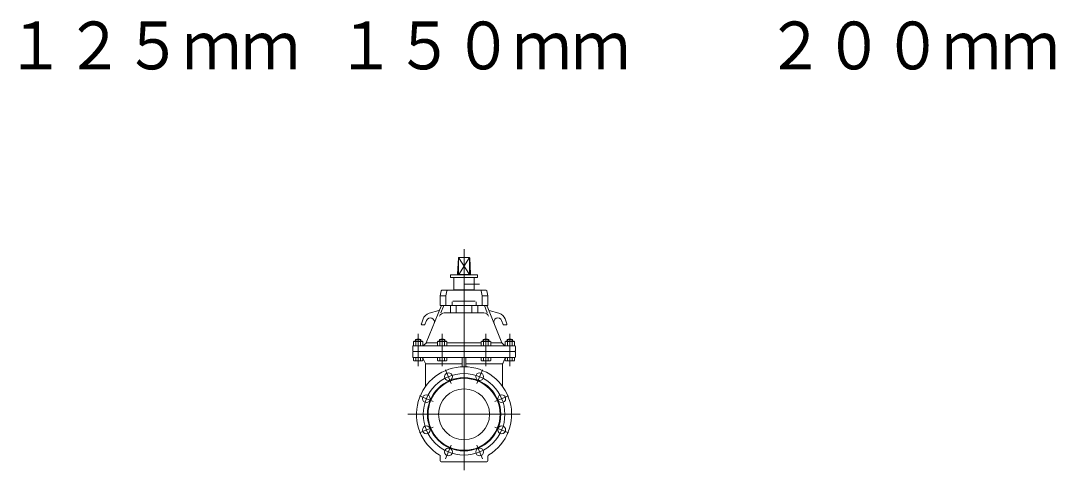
# Model space of a CAD drawing. Units: millimetres, scale not verified. Extents: x -6861 to 6861, y -5221 to 5221.
# Drawn here: x -3343 to -299, y -5221 to -3896 of the extents above; entities that cross this region are included whole.
import ezdxf
from ezdxf.enums import TextEntityAlignment as Align

# ---------------------------------------------------------------- set-up
doc = ezdxf.new("R2010")
doc.units = ezdxf.units.MM
doc.header["$LTSCALE"] = 20
doc.layers.add('0-4_TEMP', color=3, linetype='Continuous', lineweight=18)
doc.layers.add('0-6_仕切弁', color=7, linetype='Continuous', lineweight=18)
doc.styles.add('ＭＳ ゴシック', font='')
doc.styles.get('ＭＳ ゴシック').set_extended_font_data('MS Gothic')

msp = doc.modelspace()

# ---------------------------------------------------------------- linework, layer by layer
at = {"layer": '0-4_TEMP'}
for p, q in [((-2038.61, -4569.18), (-2038.61, -5220.68)), ((-2173.61, -4913.68), (-2173.61, -4818.68)), ((-2103.11, -4913.68), (-2103.11, -4818.68)), ((-1974.11, -4913.68), (-1974.11, -4818.68)), ((-1903.61, -4913.68), (-1903.61, -4818.68)), ((-2092.76, -4924.95), (-2076.3, -4964.68)), ((-1984.46, -4924.95), (-2000.91, -4964.68)), ((-2169.33, -5001.53), (-2129.61, -5017.99)), ((-1907.88, -5001.53), (-1947.6, -5017.99)), ((-1873.61, -5055.68), (-2203.61, -5055.68)), ((-2169.33, -5109.83), (-2129.61, -5093.38)), ((-1907.88, -5109.83), (-1947.6, -5093.38)), ((-2092.76, -5186.41), (-2076.3, -5146.68)), ((-1984.46, -5186.41), (-2000.91, -5146.68))]:
    msp.add_line(p, q, dxfattribs=at)
msp.add_circle((-2038.61, -5055.68), 120, dxfattribs=at)
at = {"layer": '0-6_仕切弁'}
for p, q in [((-2057.56, -4643.27), (-2055.4, -4595.14)), ((-2054.61, -4594.2), (-2022.84, -4643.82)), ((-2054.61, -4643.18), (-2054.61, -4594.2)), ((-2054.4, -4594.18), (-2022.81, -4594.18)), ((-2022.61, -4594.2), (-2054.37, -4643.82)), ((-2022.61, -4643.18), (-2022.61, -4594.2)), ((-2021.81, -4595.14), (-2019.65, -4643.27)), ((-2078.61, -4652.18), (-2078.61, -4646.18)), ((-2058.51, -4644.23), (-2077.66, -4645.18)), ((-2077.61, -4645.18), (-1999.61, -4645.18)), ((-2077.61, -4653.18), (-1999.61, -4653.18)), ((-2068.61, -4654.18), (-2068.61, -4688.18)), ((-2053.61, -4644.18), (-2023.61, -4644.18)), ((-2018.7, -4644.23), (-1999.56, -4645.18)), ((-2008.61, -4654.18), (-2008.61, -4688.18)), ((-1998.61, -4646.18), (-1998.61, -4652.18)), ((-2038.61, -4672.18), (-1993.61, -4672.18)), ((-2108.61, -4735.68), (-2108.61, -4707.18)), ((-2108.6, -4707.02), (-2091.8, -4707.02)), ((-2106.08, -4691.85), (-2108.58, -4706.85)), ((-1973.11, -4690.18), (-2104.11, -4690.18)), ((-2091.8, -4735.68), (-2091.8, -4707.18)), ((-2089.27, -4691.85), (-2091.77, -4706.85)), ((-2067.61, -4689.18), (-2009.61, -4689.18)), ((-2055.93, -4690.18), (-2055.36, -4689.18)), ((-2021.86, -4689.18), (-2021.28, -4690.18)), ((-1987.94, -4691.85), (-1985.44, -4706.85)), ((-1968.61, -4707.02), (-1985.41, -4707.02)), ((-1985.41, -4735.68), (-1985.41, -4707.18)), ((-1971.13, -4691.85), (-1968.63, -4706.85)), ((-1968.61, -4735.68), (-1968.61, -4707.18)), ((-2106.25, -4737.04), (-2149.95, -4845.3)), ((-1968.61, -4735.68), (-2108.61, -4735.68)), ((-2098.39, -4735.68), (-2107.07, -4757.18)), ((-2106.11, -4735.68), (-2106.11, -4736.29)), ((-2078.71, -4735.68), (-2078.71, -4755.18)), ((-2073.76, -4724.68), (-2073.76, -4735.68)), ((-2071.76, -4722.68), (-2005.45, -4722.68)), ((-2061.52, -4735.68), (-2061.52, -4755.18)), ((-2015.69, -4735.68), (-2015.69, -4755.18)), ((-2003.45, -4724.68), (-2003.45, -4735.68)), ((-1998.51, -4735.68), (-1998.51, -4755.18)), ((-1978.82, -4735.68), (-1970.14, -4757.18)), ((-1971.11, -4735.68), (-1971.11, -4736.29)), ((-1970.96, -4737.04), (-1927.26, -4845.3)), ((-2164.27, -4789.54), (-2159.3, -4774.92)), ((-2153.89, -4790.93), (-2149.16, -4779.23)), ((-2112.52, -4750.44), (-2141.41, -4758.18)), ((-1980.26, -4757.18), (-2096.95, -4757.18)), ((-1964.69, -4750.44), (-1935.8, -4758.18)), ((-1923.33, -4790.93), (-1928.05, -4779.23)), ((-1912.94, -4789.54), (-1917.91, -4774.92)), ((-2155.74, -4792.18), (-2162.38, -4792.18)), ((-1921.47, -4792.18), (-1914.83, -4792.18)), ((-2185.11, -4840.68), (-2187.46, -4842.04)), ((-2185.11, -4840.68), (-2162.11, -4840.68)), ((-2181.61, -4835.68), (-2165.61, -4835.68)), ((-2181.61, -4835.68), (-2181.61, -4840.68)), ((-2180.53, -4835.15), (-2180.53, -4840.68)), ((-2166.69, -4835.15), (-2166.69, -4840.68)), ((-2165.61, -4835.68), (-2165.61, -4840.68)), ((-2162.11, -4840.68), (-2159.75, -4842.04)), ((-2114.61, -4840.68), (-2116.96, -4842.04)), ((-2114.61, -4840.68), (-2091.61, -4840.68)), ((-2111.11, -4835.68), (-2095.11, -4835.68)), ((-2111.11, -4835.68), (-2111.11, -4840.68)), ((-2110.03, -4835.15), (-2110.03, -4840.68)), ((-2096.19, -4835.15), (-2096.19, -4840.68)), ((-2095.11, -4835.68), (-2095.11, -4840.68)), ((-2091.61, -4840.68), (-2089.25, -4842.04)), ((-1985.61, -4840.68), (-1987.96, -4842.04)), ((-1985.61, -4840.68), (-1962.61, -4840.68)), ((-1982.11, -4835.68), (-1966.11, -4835.68)), ((-1982.11, -4835.68), (-1982.11, -4840.68)), ((-1981.03, -4835.15), (-1981.03, -4840.68)), ((-1967.19, -4835.15), (-1967.19, -4840.68)), ((-1966.11, -4835.68), (-1966.11, -4840.68)), ((-1962.61, -4840.68), (-1960.25, -4842.04)), ((-1915.11, -4840.68), (-1892.11, -4840.68)), ((-1911.61, -4835.68), (-1895.61, -4835.68)), ((-1911.61, -4835.68), (-1911.61, -4840.68)), ((-1910.53, -4835.15), (-1910.53, -4840.68)), ((-1896.69, -4835.15), (-1896.69, -4840.68)), ((-1895.61, -4835.68), (-1895.61, -4840.68)), ((-1892.11, -4840.68), (-1889.75, -4842.04)), ((-2189.61, -4868.68), (-2189.61, -4855.68)), ((-2187.61, -4853.68), (-1889.61, -4853.68)), ((-2187.61, -4870.68), (-1889.61, -4870.68)), ((-2187.46, -4842.04), (-2187.46, -4853.68)), ((-2180.53, -4842.04), (-2180.53, -4853.68)), ((-2166.68, -4842.04), (-2166.68, -4853.68)), ((-2160.77, -4853.65), (-2160.77, -4853.68)), ((-2159.75, -4842.04), (-2159.75, -4853.51)), ((-2155.76, -4851.34), (-2150.39, -4845.97)), ((-2116.96, -4845.68), (-2150.11, -4845.68)), ((-2116.96, -4842.04), (-2116.96, -4853.68)), ((-2110.03, -4842.04), (-2110.03, -4853.68)), ((-2096.18, -4842.04), (-2096.18, -4853.68)), ((-2089.25, -4842.04), (-2089.25, -4853.68)), ((-1987.96, -4845.68), (-2089.25, -4845.68)), ((-1987.96, -4842.04), (-1987.96, -4853.68)), ((-1981.03, -4842.04), (-1981.03, -4853.68)), ((-1967.18, -4842.04), (-1967.18, -4853.68)), ((-1960.25, -4842.04), (-1960.25, -4853.68)), ((-1960.25, -4845.68), (-1927.11, -4845.68)), ((-1921.45, -4851.34), (-1926.82, -4845.97)), ((-1916.44, -4853.65), (-1916.44, -4853.68)), ((-1910.53, -4842.04), (-1910.53, -4853.68)), ((-1896.68, -4842.04), (-1896.68, -4853.68)), ((-1889.75, -4842.04), (-1889.75, -4853.68)), ((-1887.61, -4855.68), (-1887.61, -4868.68)), ((-2189.61, -4886.68), (-2189.61, -4872.68)), ((-2187.61, -4888.68), (-1889.61, -4888.68)), ((-2187.46, -4897.32), (-2187.46, -4888.68)), ((-2185.11, -4898.68), (-2187.46, -4897.32)), ((-2185.11, -4898.68), (-2162.11, -4898.68)), ((-2180.53, -4897.32), (-2180.53, -4888.68)), ((-2166.68, -4897.32), (-2166.68, -4888.68)), ((-2162.11, -4898.68), (-2159.75, -4897.32)), ((-2159.75, -4897.32), (-2159.75, -4890.9)), ((-2158.98, -4892.12), (-2152.3, -4906.28)), ((-2116.96, -4897.32), (-2116.96, -4888.68)), ((-2114.61, -4898.68), (-2116.96, -4897.32)), ((-2114.61, -4898.68), (-2091.61, -4898.68)), ((-2110.03, -4897.32), (-2110.03, -4888.68)), ((-2096.18, -4897.32), (-2096.18, -4888.68)), ((-2091.61, -4898.68), (-2089.25, -4897.32)), ((-2089.25, -4897.32), (-2089.25, -4888.68)), ((-2044.11, -4913.88), (-2044.11, -4889.68)), ((-2033.11, -4913.88), (-2033.11, -4889.68)), ((-1987.96, -4897.32), (-1987.96, -4888.68)), ((-1985.61, -4898.68), (-1987.96, -4897.32)), ((-1985.61, -4898.68), (-1962.61, -4898.68)), ((-1981.03, -4897.32), (-1981.03, -4888.68)), ((-1967.18, -4897.32), (-1967.18, -4888.68)), ((-1962.61, -4898.68), (-1960.25, -4897.32)), ((-1960.25, -4897.32), (-1960.25, -4888.68)), ((-1918.23, -4892.12), (-1924.91, -4906.28)), ((-1915.11, -4898.68), (-1892.11, -4898.68)), ((-1910.53, -4897.32), (-1910.53, -4888.68)), ((-1896.68, -4897.32), (-1896.68, -4888.68)), ((-1892.11, -4898.68), (-1889.75, -4897.32)), ((-1889.75, -4897.32), (-1889.75, -4888.68)), ((-1887.61, -4872.68), (-1887.61, -4886.68)), ((-2044.11, -4906.68), (-2152.11, -4906.68)), ((-2152.11, -4907.13), (-2152.11, -4973.72)), ((-2033.11, -4906.68), (-1925.11, -4906.68)), ((-1925.11, -4907.13), (-1925.11, -4973.72)), ((-2108.61, -5192.68), (-2108.61, -5180.34)), ((-2105.61, -5195.68), (-1971.61, -5195.68)), ((-1968.61, -5192.68), (-1968.61, -5180.34))]:
    msp.add_line(p, q, dxfattribs=at)
for points in [[(-1915.11, -4840.68), (-1917.46, -4842.04), (-1917.46, -4853.51)], [(-1915.11, -4898.68), (-1917.46, -4897.32), (-1917.46, -4890.9)]]:
    msp.add_lwpolyline(points, dxfattribs=at)
for centre, radius in [((-2038.61, -5055.68), 108), ((-2038.61, -5055.68), 106), ((-2084.53, -4944.82), 11.5), ((-1992.68, -4944.82), 11.5), ((-2038.61, -5055.68), 75), ((-2149.47, -5009.76), 11.5), ((-1927.74, -5009.76), 11.5), ((-2149.47, -5101.6), 11.5), ((-1927.74, -5101.6), 11.5), ((-2084.53, -5166.55), 11.5), ((-1992.68, -5166.55), 11.5)]:
    msp.add_circle(centre, radius, dxfattribs=at)
for centre, radius, start, end in [((-2054.4, -4595.18), 1, 90, 177.423), ((-2022.81, -4595.18), 1, 2.577, 90), ((-2077.61, -4646.18), 1, 90, 180), ((-2077.61, -4652.18), 1, 180, 270), ((-2069.61, -4654.18), 1, 0, 90), ((-2058.56, -4643.23), 1, 272.859, 357.423), ((-2053.61, -4643.18), 1, 180, 270), ((-2023.61, -4643.18), 1, 270, 0), ((-2018.65, -4643.23), 1, 182.577, 267.141), ((-2007.61, -4654.18), 1, 90, 180), ((-1999.61, -4646.18), 1, 0, 90), ((-1999.61, -4652.18), 1, 270, 0), ((-2067.61, -4688.18), 1, 180, 270), ((-2009.61, -4688.18), 1, 270, 0), ((-2106.61, -4707.18), 2, 170.538, 180), ((-2104.11, -4692.18), 2, 90, 170.538), ((-2089.8, -4707.18), 2, 170.538, 180), ((-2087.3, -4692.18), 2, 90, 170.538), ((-1989.91, -4692.18), 2, 9.462, 90), ((-1987.41, -4707.18), 2, 0, 9.462), ((-1973.11, -4692.18), 2, 9.462, 90), ((-1970.61, -4707.18), 2, 0, 9.462), ((-2113.04, -4748.51), 2, 285, 338.018), ((-2108.11, -4736.29), 2, 338.018, 0), ((-2139.98, -4694.79), 53.87, 308.956, 310.618), ((-1937.24, -4694.79), 53.87, 229.382, 231.044), ((-1969.11, -4736.29), 2, 180, 201.982), ((-1964.17, -4748.51), 2, 201.982, 255), ((-2134.68, -4783.3), 26, 105, 161.197), ((-2138.04, -4783.73), 12, 338.018, 158.018), ((-2096.95, -4772.18), 15, 90, 158.018), ((-1980.26, -4772.18), 15, 21.982, 90), ((-1939.17, -4783.73), 12, 21.982, 201.982), ((-1942.53, -4783.3), 26, 18.803, 75), ((-2162.38, -4790.18), 2, 161.197, 270), ((-2155.74, -4790.18), 2, 270, 338.018), ((-1921.47, -4790.18), 2, 201.982, 270), ((-1914.83, -4790.18), 2, 270, 18.803), ((-2173.61, -4850.68), 17, 61.928, 118.072), ((-2103.11, -4850.68), 17, 61.928, 118.072), ((-1974.11, -4850.68), 17, 61.928, 118.072), ((-1903.61, -4850.68), 17, 61.928, 118.072), ((-2187.61, -4855.68), 2, 90, 180), ((-2187.61, -4868.68), 2, 180, 270), ((-2187.61, -4872.68), 2, 90, 180), ((-2184, -4847.1), 6.13, 55.616, 115.616), ((-2173.61, -4863.9), 22.93, 72.412, 107.588), ((-2163.21, -4847.1), 6.13, 64.384, 124.384), ((-2161.42, -4845.68), 8, 274.66, 315), ((-2151.81, -4844.56), 2, 315, 338.018), ((-2113.5, -4847.1), 6.13, 55.616, 115.616), ((-2103.11, -4863.9), 22.93, 72.412, 107.588), ((-2092.71, -4847.1), 6.13, 64.384, 124.384), ((-1984.5, -4847.1), 6.13, 55.616, 115.616), ((-1974.11, -4863.9), 22.93, 72.412, 107.588), ((-1963.71, -4847.1), 6.13, 64.384, 124.384), ((-1925.4, -4844.56), 2, 201.982, 225), ((-1915.79, -4845.68), 8, 225, 265.34), ((-1914, -4847.1), 6.13, 55.616, 115.616), ((-1903.61, -4863.9), 22.93, 72.412, 107.588), ((-1893.21, -4847.1), 6.13, 64.384, 124.384), ((-1889.61, -4855.68), 2, 0, 90), ((-1889.61, -4868.68), 2, 270, 0), ((-1889.61, -4872.68), 2, 0, 90), ((-2187.61, -4886.68), 2, 180, 270), ((-2184, -4892.26), 6.13, 244.384, 304.384), ((-2173.61, -4875.46), 22.93, 252.412, 287.588), ((-2163.21, -4892.26), 6.13, 235.616, 295.616), ((-2164.41, -4894.68), 6, 25.278, 90), ((-2113.5, -4892.26), 6.13, 244.384, 304.384), ((-2103.11, -4875.46), 22.93, 252.412, 287.588), ((-2092.71, -4892.26), 6.13, 235.616, 295.616), ((-2045.11, -4889.68), 1, 0, 90), ((-2032.11, -4889.68), 1, 90, 180), ((-1984.5, -4892.26), 6.13, 244.384, 304.384), ((-1974.11, -4875.46), 22.93, 252.412, 287.588), ((-1963.71, -4892.26), 6.13, 235.616, 295.616), ((-1912.8, -4894.68), 6, 90, 154.722), ((-1914, -4892.26), 6.13, 244.384, 304.384), ((-1903.61, -4875.46), 22.93, 252.412, 287.588), ((-1893.21, -4892.26), 6.13, 235.616, 295.616), ((-1889.61, -4886.68), 2, 270, 0), ((-2038.61, -5055.68), 140, 301.369, 238.631), ((-2154.11, -4907.13), 2, 0, 25.278), ((-2046.11, -4913.88), 2, 273.028, 0), ((-2031.11, -4913.88), 2, 180, 266.972), ((-1923.11, -4907.13), 2, 154.722, 180), ((-2114.61, -5180.34), 6, 0, 58.631), ((-1962.61, -5180.34), 6, 121.369, 180), ((-2105.61, -5192.68), 3, 180, 270), ((-1971.61, -5192.68), 3, 270, 0)]:
    msp.add_arc(centre, radius, start, end, dxfattribs=at)

# ---------------------------------------------------------------- texts
at = {"layer": '0-6_仕切弁', "style": 'ＭＳ ゴシック', "width": 0.9}
for s, p in [('１２５ｍｍ', (-3385.98, -4082.19)), ('１５０ｍｍ', (-2414.22, -4082.19)), ('２００ｍｍ', (-1150.72, -4082.19))]:
    msp.add_text(s, height=140.8, dxfattribs=at).set_placement(p, align=Align.BOTTOM_LEFT)

doc.saveas('drawing.dxf')
